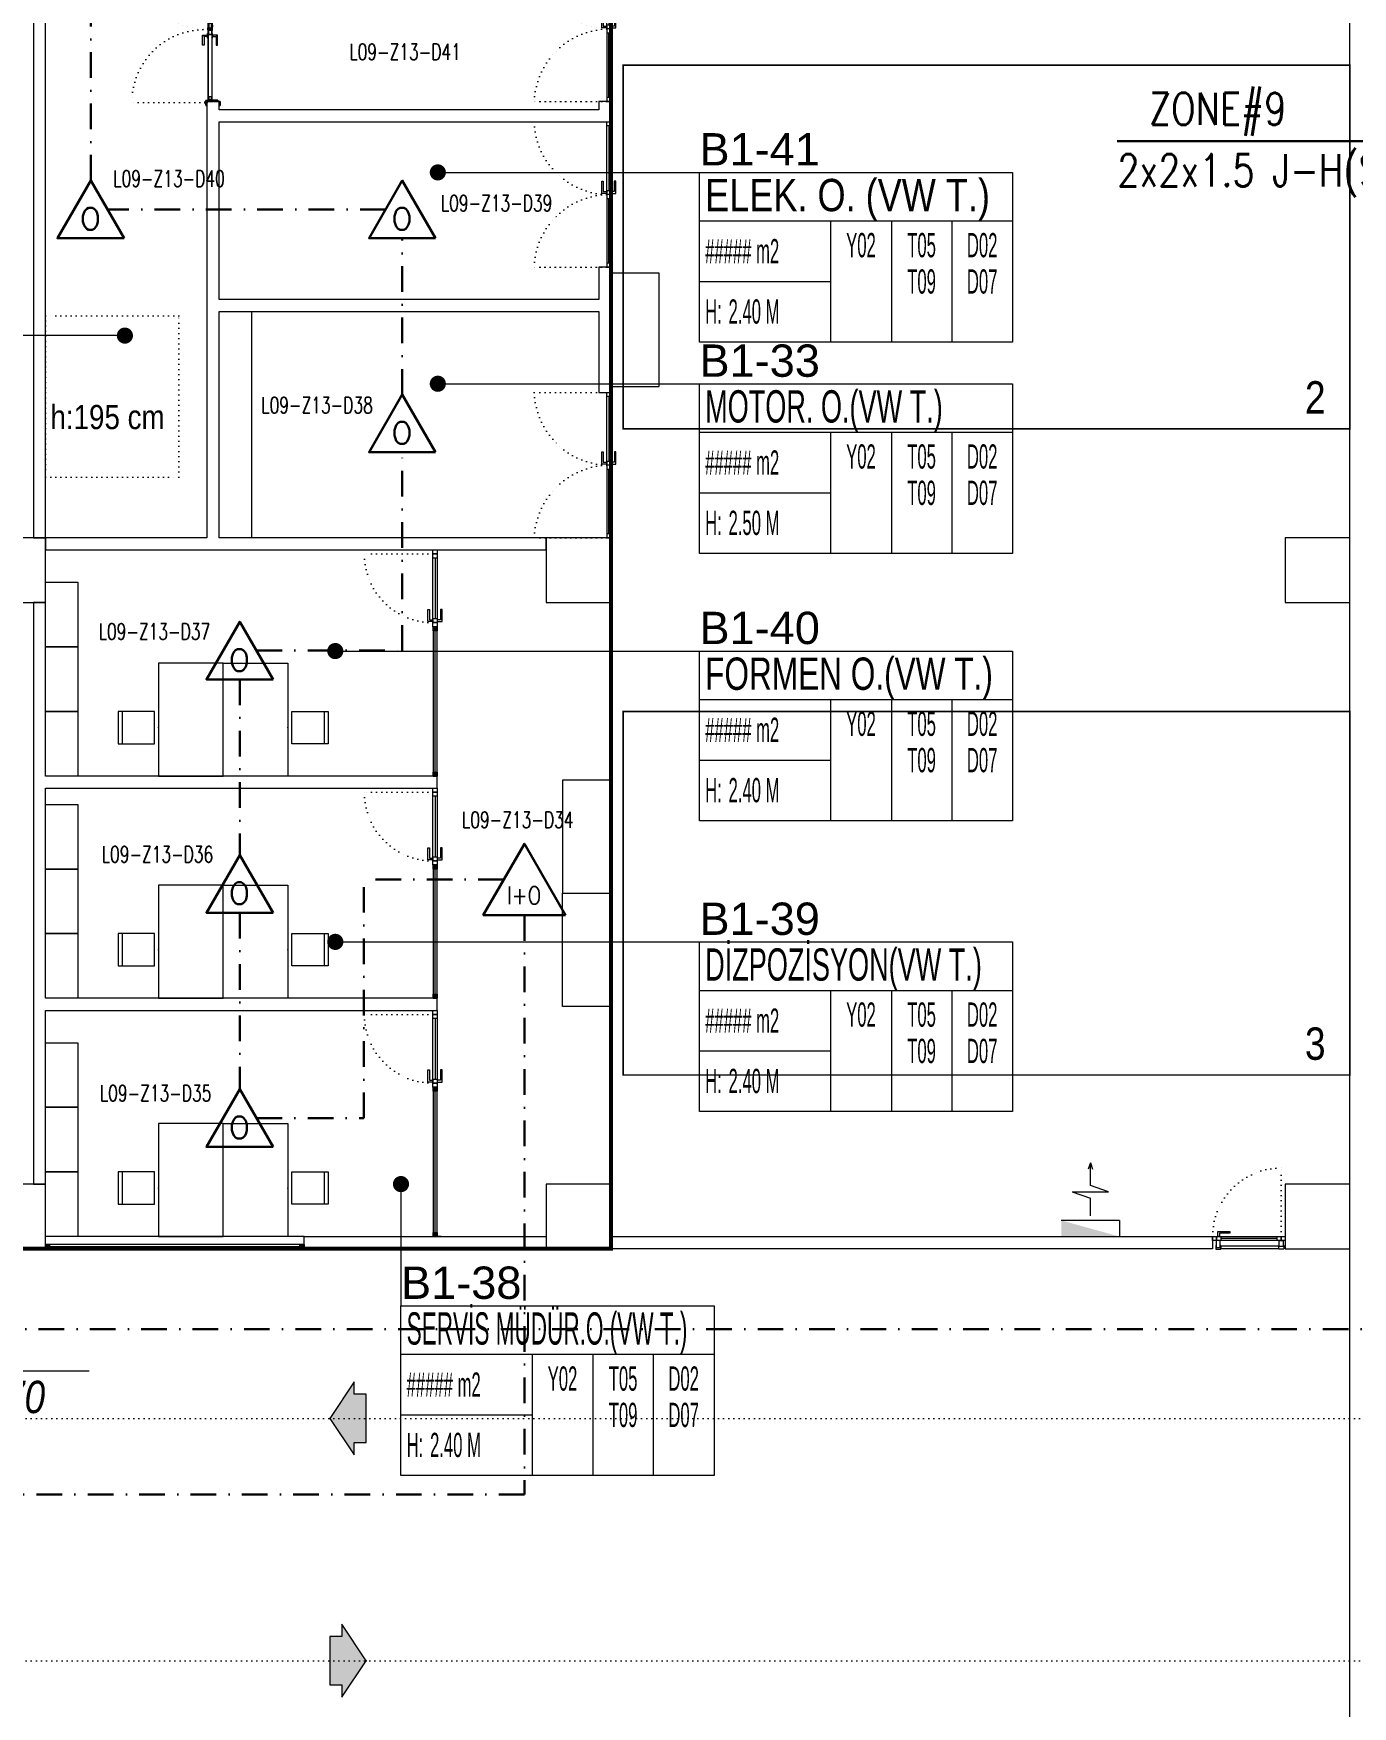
# Model space of a CAD drawing. Header units: metres. Extents: x -19121 to 152404, y -12107 to 29421.
# Drawn here: x 59725 to 61358, y 233 to 2304 of the extents above; entities that cross this region are included whole.
import ezdxf
from ezdxf.enums import TextEntityAlignment as Align
from ezdxf.xclip import XClip

# ---------------------------------------------------------------- set-up
doc = ezdxf.new("R2010")
doc.units = ezdxf.units.M
doc.header["$LTSCALE"] = 50
doc.header["$MEASUREMENT"] = 0
doc.header["$XCLIPFRAME"] = 0
for name, pattern in [('DASHDOT', [25.4, 12.7, -6.35, 0, -6.35]), ('DOT2', [0.125, 0, -0.125]), ('DOT5', [0.75, 0, -0.75]), ('HIDDEN', [0.375, 0.25, -0.125])]:
    doc.linetypes.add(name, pattern=pattern)
doc.layers.get('0').update_dxf_attribs({"color": 9, "lineweight": 9})
for name, color, linetype, lineweight in [('00', 9, 'Continuous', 9), ('01', 9, 'Continuous', 9), ('05', 9, 'Continuous', 9), ('06B', 9, 'Continuous', 9), ('06C', 9, 'Continuous', 9), ('06D', 9, 'Continuous', 9), ('09', 9, 'Continuous', 9), ('10', 9, 'Continuous', 9), ('15', 9, 'Continuous', 9), ('20', 9, 'DOT2', 9), ('21', 9, 'Continuous', 9), ('21_mahal200', 9, 'Continuous', 9), ('32-ekipman', 9, 'Continuous', 9), ('E-DEDEKTÖR NUMARALARI', 20, 'Continuous', 30), ('E-KABLO', 7, 'Continuous', 30), ('E-KOMBİNE DEDEKTÖR (ISI+OPTİK DUMAN)', 7, 'Continuous', 30), ('E-OPTİK DUMAN DEDEKTÖRÜ', 7, 'Continuous', 30), ('E-YAZI', 7, 'Continuous', 30)]:
    doc.layers.add(name, color=color, linetype=linetype, lineweight=lineweight)
doc.styles.add('Arial', font='arial.ttf', dxfattribs={"height": 2.5})
doc.styles.add('E-YAZI', font='txttw.shx', dxfattribs={"height": 200})
doc.styles.add('MuuM_TEXT-ITALIC', font='ARIALNI.TTF')
doc.styles.add('MuuM_TEXT-STANDART', font='ARIALN.TTF')
doc.dimstyles.new('MuuM_DIM200', dxfattribs={"dimscale": 20, "dimtxt": 2, "dimasz": 1, "dimexe": 1, "dimexo": 1, "dimgap": 1, "dimtad": 1, "dimdec": 1, "dimrnd": 0.5, "dimdsep": 46, "dimtxsty": 'MuuM_TEXT-STANDART', "dimblk": 'ARCHTICK', "dimcen": 0, "dimdle": 0.15, "dimclrd": 256, "dimclre": 256, "dimclrt": 256, "dimadec": 0, "dimazin": 0, "dimtfac": 5, "dimtdec": 1, "dimtix": 1, "dimtmove": 2, "dimatfit": 3, "dimldrblk": 'DOT', "dimfxl": 3, "dimfxlon": 1, "dimtolj": 1, "dimlwd": -1, "dimlwe": -1, "dimarcsym": 0})

# ---------------------------------------------------------------- blocks, each defined once
blk = doc.blocks.new('p-dilatasyon yeri')
at = {"layer": '06D'}
blk.add_lwpolyline([(5355, 80), (5355, 6454.5)], dxfattribs=at)
blk = doc.blocks.new('100_OPTİK DUMAN DEDEKTÖRÜ 085')
at = {"layer": 'E-OPTİK DUMAN DEDEKTÖRÜ', "color": 4}
blk.add_lwpolyline([(2.06, 0), (0, 3.57), (-2.06, 0)], close=True, dxfattribs=at)
at = {"layer": 'E-OPTİK DUMAN DEDEKTÖRÜ', "color": 3, "style": 'E-YAZI'}
blk.add_text('O', height=1.36, dxfattribs=at).set_placement((-0.02, 1.2), align=Align.MIDDLE)
blk = doc.blocks.new('100_KOMBİNE DEDEKTÖR (ISI+OPTİK DUMAN) 085')
at = {"layer": 'E-KOMBİNE DEDEKTÖR (ISI+OPTİK DUMAN)', "color": 4}
blk.add_lwpolyline([(2.55, 0), (0, 4.42), (-2.55, 0)], close=True, dxfattribs=at)
at = {"layer": 'E-KOMBİNE DEDEKTÖR (ISI+OPTİK DUMAN)', "color": 3, "style": 'E-YAZI', "width": 0.8}
blk.add_text('I+O', height=1.102, dxfattribs=at).set_placement((-0.02, 1.22), align=Align.MIDDLE)
blk = doc.blocks.new('p-kolon_80x80')
blk.add_lwpolyline([(-40, -40), (40, -40), (40, 40), (-40, 40)], close=True)
blk = doc.blocks.new('1.bod.mimari.elk')
at = {"layer": '01'}
for p in [(3700, -6990), (4400, -6990), (5315, -6990), (3700, -7790), (4400, -7790), (5315, -7790)]:
    blk.add_blockref('p-kolon_80x80', p, dxfattribs=at)
blk = doc.blocks.new('prf-scr2')
at = {"linetype": 'DOT2', "ltscale": 10}
blk.add_line((0, 0.2), (0, -1.1), dxfattribs=at)
for p, q in [((-0.1, -0.2), (0.1, -0.3)), ((0.1, -0.2), (-0.1, -0.2)), ((0.1, -0.3), (-0.1, -0.3)), ((-0.1, -0.3), (0.1, -0.4)), ((0.1, -0.4), (-0.1, -0.4)), ((0.1, -0.5), (-0.1, -0.4)), ((-0.1, -0.4), (0.1, -0.4)), ((0.1, -0.6), (-0.1, -0.5)), ((-0.1, -0.5), (0.1, -0.5)), ((-0.1, -0.6), (0.1, -0.7)), ((0.1, -0.6), (-0.1, -0.6)), ((-0.1, -0.6), (0.1, -0.6)), ((-0.1, -0.7), (0.1, -0.8)), ((0.1, -0.7), (-0.1, -0.7)), ((-0.1, -0.8), (0.1, -0.8)), ((0.1, -0.8), (-0.1, -0.8)), ((0.1, -0.2), (0, -0.1)), ((0, -0.2), (0.1, -0.2))]:
    blk.add_line(p, q)
blk.add_lwpolyline([(0.2, 0), (-0.2, 0), (-0.2, 0), (-0.1, -0.1), (0.1, -0.1), (0.2, 0), (0.2, 0)], close=True)
for points in [[(0.2, 0), (-0.2, 0)], [(-0.1, -0.1), (-0.1, -0.2), (-0.1, -0.2), (-0.1, -0.2), (-0.1, -0.2), (-0.1, -0.3), (-0.1, -0.3), (-0.1, -0.3), (-0.1, -0.3), (-0.1, -0.4), (-0.1, -0.4), (-0.1, -0.4), (-0.1, -0.4), (-0.1, -0.4), (-0.1, -0.5), (-0.1, -0.5), (-0.1, -0.5), (-0.1, -0.5), (-0.1, -0.5), (-0.1, -0.5), (-0.1, -0.6), (-0.1, -0.6), (-0.1, -0.6), (-0.1, -0.6), (-0.1, -0.6), (-0.1, -0.7), (-0.1, -0.7), (-0.1, -0.7), (-0.1, -0.7), (-0.1, -0.7), (-0.1, -0.8), (-0.1, -0.8), (-0.1, -0.8), (-0.1, -0.8), (0, -0.9), (0, -0.9), (0, -0.9), (0.1, -0.8), (0.1, -0.8), (0.1, -0.7), (0.1, -0.7), (0.1, -0.7), (0.1, -0.7), (0.1, -0.7), (0.1, -0.7), (0.1, -0.6), (0.1, -0.6), (0.1, -0.6), (0.1, -0.6), (0.1, -0.6), (0.1, -0.5), (0.1, -0.5), (0.1, -0.5), (0.1, -0.5), (0.1, -0.4), (0.1, -0.4), (0.1, -0.4), (0.1, -0.4), (0.1, -0.4), (0.1, -0.3), (0.1, -0.3), (0.1, -0.3), (0.1, -0.3), (0.1, -0.3), (0.1, -0.3), (0.1, -0.2), (0.1, -0.2), (0.1, -0.2), (0.1, -0.2), (0.1, -0.2), (0.1, -0.1)]]:
    blk.add_lwpolyline(points)
blk = doc.blocks.new('gr-p-barel kilitli kapı kolu')
at = {"flags": 128}
for points in [[(-0.9, 0.8), (-0.9, 4.9), (-11.7, 4.9), (-11.7, 6.7), (0.9, 6.7), (0.9, 0.8)], [(-0.8, 5), (0.8, 6.6)]]:
    blk.add_lwpolyline(points, dxfattribs=at)
blk.add_lwpolyline([(-2.75, 0), (-2.75, 0.7), (2.75, 0.7), (2.75, 0)])
blk.add_lwpolyline([(-1.3, 0.7), (1.3, 0.7), (1.3, 0.8), (-1.3, 0.8)], close=True)
blk = doc.blocks.new('p-de-02')
at = {"layer": '06C'}
blk.add_lwpolyline([(106.3, -16.6, 1), (106.3, -15.8), (104.3, -15.8), (104.3, -16.6), (106.4, -16.6)], format="xyb", dxfattribs=at)
blk.add_arc((106.3, -16.2), 0.5, 233.1301, 126.8699, dxfattribs=at)
at = {"layer": '09'}
for p, q in [((108.1, -16.7), (108.1, -16.6)), ((108.2, -16.7), (108.2, -16.6)), ((108.3, -16.6), (108.3, -16.7)), ((108.4, -16.7), (108.4, -16.6)), ((108.5, -16.6), (108.5, -16.7)), ((108.6, -16.7), (108.6, -16.6)), ((108.7, -16.6), (108.7, -16.7)), ((108.8, -16.6), (108.8, -16.7)), ((109.3, -21.9), (109.3, -21.7)), ((109.4, -21.7), (109.4, -21.9)), ((109.5, -21.9), (109.5, -21.7)), ((109.6, -21.7), (109.6, -21.9)), ((109.7, -21.9), (109.7, -21.7)), ((109.8, -21.7), (109.8, -21.9)), ((109.9, -21.9), (109.9, -21.7)), ((110, -21.9), (110, -21.7))]:
    blk.add_line(p, q, dxfattribs=at)
at = {"layer": '10'}
for points in [[(14.2, -6.8, -0.414214), (14.3, -6.7), (18.7, -6.7, -0.414214), (18.8, -6.8), (18.8, -14.1), (19, -14.1), (19, -6.8, 0.414214), (18.7, -6.5), (14.3, -6.5, 0.414214), (14, -6.8), (14, -7.7, 0.414214), (14.3, -8), (15.4, -8), (15.4, -7.8), (14.3, -7.8, -0.414214), (14.2, -7.7)], [(19, -9.7, -0.414214), (19.3, -9.4), (20.3, -9.4, -0.414214), (20.6, -9.7), (20.6, -16.1, -0.414214), (20.3, -16.4, -0.414214), (20, -16.1), (20, -15.2), (19, -15.2), (19, -24.2, -0.414214), (18.7, -24.5), (14.3, -24.5, -0.414214), (14, -24.2), (14, -23.3, -0.414214), (14.3, -23), (15.4, -23), (15.4, -23.2), (14.3, -23.2, 0.414214), (14.2, -23.3), (14.2, -24.2, 0.414214), (14.3, -24.3), (18.7, -24.3, 0.414214), (18.8, -24.2), (18.8, -15), (20.2, -15), (20.2, -16.1, 0.414214), (20.3, -16.2, 0.414214), (20.4, -16.1), (20.4, -9.7, 0.414214), (20.3, -9.6), (19.3, -9.6, 0.414214), (19.2, -9.7), (19.2, -10.6), (19, -10.6)], [(198.6, -9.7, 0.414214), (198.3, -9.4), (197.3, -9.4, 0.414214), (197, -9.7), (197, -16.1, 0.414214), (197.3, -16.4, 0.414214), (197.6, -16.1), (197.6, -15.2), (198.6, -15.2), (198.6, -24.2, 0.414214), (198.9, -24.5), (203.3, -24.5, 0.414214), (203.6, -24.2), (203.6, -23.3, 0.414214), (203.3, -23), (202.2, -23), (202.2, -23.2), (203.3, -23.2, -0.414214), (203.4, -23.3), (203.4, -24.2, -0.414214), (203.3, -24.3), (198.9, -24.3, -0.414214), (198.8, -24.2), (198.8, -15), (197.4, -15), (197.4, -16.1, -0.414214), (197.3, -16.2, -0.414214), (197.2, -16.1), (197.2, -9.7, -0.414214), (197.3, -9.6), (198.3, -9.6, -0.414214), (198.4, -9.7), (198.4, -10.6), (198.6, -10.6)], [(203.4, -6.8, 0.414214), (203.3, -6.7), (198.9, -6.7, 0.414214), (198.8, -6.8), (198.8, -14.1), (198.6, -14.1), (198.6, -6.8, -0.414214), (198.9, -6.5), (203.3, -6.5, -0.414214), (203.6, -6.8), (203.6, -7.7, -0.414214), (203.3, -8), (202.2, -8), (202.2, -7.8), (203.3, -7.8, 0.414214), (203.4, -7.7)], [(18.4, -25), (19.8, -24.4), (19.8, -21.5), (20, -21.5), (20, -24.5), (18.5, -25.2, -14.796002)], [(199.2, -25), (197.8, -24.4), (197.8, -21.5), (197.6, -21.5), (197.6, -24.5), (199.1, -25.2, 14.796002)]]:
    blk.add_lwpolyline(points, format="xyb", close=True, dxfattribs=at)
for points in [[(108.2, -20.1), (108.2, -18.1), (108.5, -18.1), (108.5, -17), (20.3, -17), (20.3, -18.1), (20.6, -18.1), (20.6, -20.1), (20.3, -20.1), (20.3, -18.3), (20, -18.3), (20, -16.7), (108.8, -16.7), (108.8, -18.3), (108.5, -18.3), (108.5, -20.1)], [(108.2, -18.1), (108.2, -20.1), (108.8, -20.1), (108.8, -21.7), (20, -21.7), (20, -20.1), (20.6, -20.1), (20.6, -18.1), (20.9, -18.1), (20.9, -20.3), (20.3, -20.3), (20.3, -21.4), (108.5, -21.4), (108.5, -20.3), (107.9, -20.3), (107.9, -18.1), (108.2, -18.1)], [(109.9, -20.1), (109.9, -18.1), (109.6, -18.1), (109.6, -17), (197.3, -17), (197.3, -18.1), (197, -18.1), (197, -20.1), (197.3, -20.1), (197.3, -18.3), (197.6, -18.3), (197.6, -16.7), (109.3, -16.7), (109.3, -18.3), (109.6, -18.3), (109.6, -20.1)], [(109.9, -18.1), (109.9, -20.1), (109.3, -20.1), (109.3, -21.7), (197.6, -21.7), (197.6, -20.1), (197, -20.1), (197, -18.1), (196.7, -18.1), (196.7, -20.3), (197.3, -20.3), (197.3, -21.4), (109.6, -21.4), (109.6, -20.3), (110.2, -20.3), (110.2, -18.1), (109.9, -18.1)]]:
    blk.add_lwpolyline(points, dxfattribs=at)
for points in [[(20.9, -17.2), (26.9, -17.2), (26.9, -21.2), (20.9, -21.2)], [(21.2, -17.5), (26.6, -17.5), (26.6, -20.9), (21.2, -20.9)], [(107.9, -17.2), (101.9, -17.2), (101.9, -21.2), (107.9, -21.2)], [(107.6, -17.5), (102.2, -17.5), (102.2, -20.9), (107.6, -20.9)], [(110, -16.1), (108.1, -16.1), (108.1, -16.6), (110.6, -16.6), (110.6, -16.6), (110.6, -16.1)], [(110.2, -17.2), (116.2, -17.2), (116.2, -21.2), (110.2, -21.2)], [(110.5, -17.5), (115.9, -17.5), (115.9, -20.9), (110.5, -20.9)], [(196.7, -17.2), (192.7, -17.2), (192.7, -21.2), (196.7, -21.2)], [(196.4, -17.5), (193, -17.5), (193, -20.9), (196.4, -20.9)], [(108.1, -22.4), (110, -22.4), (110, -21.9), (108.1, -21.9), (107.5, -21.9), (107.5, -22.4)]]:
    blk.add_lwpolyline(points, close=True, dxfattribs=at)
for centre in [(17.8, -25.5), (199.8, -25.5)]:
    blk.add_circle(centre, 0.55, dxfattribs=at)
at = {"layer": '20'}
for p, q in [((17.8, -25.5), (17.8, -116)), ((199.8, -25.5), (199.8, -116))]:
    blk.add_line(p, q, dxfattribs=at)
at = {"layer": '20', "linetype": 'HIDDEN'}
for points in [[(18.6, -24.3), (18.6, -23), (17.1, -23), (17.1, -24.3)], [(18.4, -25), (18.4, -23.2), (17.3, -23.2), (17.3, -25)], [(199, -24.3), (199, -23), (200.5, -23), (200.5, -24.3)], [(199.2, -25), (199.2, -23.2), (200.3, -23.2), (200.3, -25)]]:
    blk.add_lwpolyline(points, dxfattribs=at)
at = {"layer": '20'}
for centre, start, end in [((17.8, -25.5), 270, 2.4057), ((199.8, -25.5), 177.5943, 270)]:
    blk.add_arc(centre, 90.5, start, end, dxfattribs=at)
at = {"layer": '06B', "xscale": -1}
blk.add_blockref('gr-p-barel kilitli kapı kolu', (117.3, -16.7), dxfattribs=at)
at = {"layer": '06B', "rotation": 180}
blk.add_blockref('gr-p-barel kilitli kapı kolu', (117.3, -21.7), dxfattribs=at)
at = {"layer": '10', "xscale": -1, "rotation": 90}
for p in [(20.3, -19.2), (109.6, -19.2)]:
    blk.add_blockref('prf-scr2', p, dxfattribs=at)
at = {"layer": '10', "rotation": 270}
for p in [(108.5, -19.2), (197.3, -19.2)]:
    blk.add_blockref('prf-scr2', p, dxfattribs=at)
blk = doc.blocks.new('gr-p-birim')
blk.add_lwpolyline([(-0.5, -0.5), (0.5, -0.5), (0.5, 0.5), (-0.5, 0.5)], close=True)
blk = doc.blocks.new('YD-72-20')
at = {"linetype": 'Continuous'}
for p, q in [((0, 0.714), (-0.028, 0.634)), ((0, 0.714), (0.028, 0.634)), ((0, 0.434), (0, 0.714)), ((0.225, 0.355), (0, 0.434)), ((-0.225, 0.355), (0.225, 0.355)), ((-0.225, 0.355), (0, 0.276)), ((0, 0.058), (0, 0.276)), ((0.36, 0), (-0.36, 0)), ((0.36, 0), (0.36, -0.2))]:
    blk.add_line(p, q, dxfattribs=at)
blk.add_solid([(0.36, -0.2), (-0.36, 0), (-0.36, -0.2)])
blk = doc.blocks.new('b1 yan.dol')
at = {"xscale": 100, "yscale": 100, "zscale": 100}
blk.add_blockref('YD-72-20', (61033.6, -18676.4), dxfattribs=at)
blk = doc.blocks.new('K-AL-01A')
at = {"layer": '06B'}
blk.add_lwpolyline([(2634.7, 4254.3), (2634.7, 4260.5), (2619.7, 4260.5), (2619.7, 4258.6), (2632.5, 4258.6), (2632.5, 4258.6), (2632.5, 4254.3), (2634.7, 4254.3)], dxfattribs=at)
at = {"layer": '06D'}
for p, q in [((2638, 4254.3), (2551.1, 4254.3)), ((2551.1, 4249.3), (2638, 4249.3))]:
    blk.add_line(p, q, dxfattribs=at)
for points in [[(2553.6, 4241.8), (2558.6, 4241.8), (2558.6, 4249.3), (2553.6, 4249.3)], [(2636.6, 4240.7), (2631.6, 4240.7), (2631.6, 4249.3), (2636.6, 4249.3)], [(2631, 4239.4), (2559.2, 4239.4), (2559.2, 4242.5), (2631, 4242.5)]]:
    blk.add_lwpolyline(points, close=True, dxfattribs=at)
for points in [[(2553.6, 4243.2), (2553, 4243.2), (2553, 4239.2, 0.414214), (2553.3, 4238.8), (2558.8, 4238.8, 0.414214), (2559.2, 4239.2), (2559.2, 4243.2), (2558.6, 4243.2)], [(2636.6, 4243.2), (2637.2, 4243.2), (2637.2, 4239.2, -0.414214), (2636.8, 4238.8), (2631.3, 4238.8, -0.414214), (2631, 4239.2), (2631, 4243.2), (2631.6, 4243.2)]]:
    blk.add_lwpolyline(points, format="xyb", dxfattribs=at)
at = {"layer": '10'}
for points in [[(2551.1, 4254.3), (2551.1, 4249.3), (2556.1, 4249.3), (2556.1, 4254.3)], [(2556.1, 4254.3), (2556.1, 4249.3), (2561.1, 4249.3), (2561.1, 4254.3)], [(2631.1, 4254.3), (2631.1, 4249.3), (2636.1, 4249.3), (2636.1, 4254.3)], [(2636.1, 4254.3), (2636.1, 4249.3), (2641.1, 4249.3), (2641.1, 4254.3)]]:
    blk.add_lwpolyline(points, close=True, dxfattribs=at)
at = {"layer": '15'}
blk.add_lwpolyline([(2561.1, 4251.8), (2631.1, 4251.8)], dxfattribs=at)
at = {"layer": '20'}
blk.add_lwpolyline([(2556.1, 4254.3), (2556.1, 4339.3)], dxfattribs=at)
blk.add_arc((2556.1, 4254.3), 85, 0, 90, dxfattribs=at)
blk = doc.blocks.new('0_elevationtarget-p-bk')
h = blk.add_hatch(color=250)
h.paths.add_polyline_path([(1.88, 0, 0.414214), (0, 1.88), (0, 0)])
h.paths.add_polyline_path([(0, 0), (-1.88, 0, 0.414214), (0, -1.88)])
blk.add_line((0, -2.62), (0, 2.62))
blk.add_lwpolyline([(12.45, 0), (-3, 0)])
blk.add_circle((0, 0), 1.88)
at = {"style": 'Arial'}
blk.add_attdef('BITMISKOT', text='', height=2, dxfattribs=at).set_placement((4.5, 0), align=Align.BOTTOM_LEFT)
at = {"style": 'MuuM_TEXT-ITALIC'}
blk.add_attdef('FINISHINGFLOORLEVEL', text='', height=2, dxfattribs=at).set_placement((4.5, -0.59), align=Align.TOP_LEFT)
blk = doc.blocks.new('0_arrow1')
blk.add_hatch(color=254).paths.add_polyline_path([(0, 0), (-22.5, -15), (-15, -15), (-15, -22.5), (15, -22.5), (15, -15), (22.5, -15)])
at = {"linetype": 'ByBlock', "lineweight": -2}
blk.add_lwpolyline([(15, -22.5), (-15, -22.5), (-15, -15), (-22.5, -15), (0, 0), (22.5, -15), (15, -15)], close=True, dxfattribs=at)
blk.add_point((0, 0))
blk = doc.blocks.new('prf-10x10')
blk.add_lwpolyline([(-5, -5), (5, -5), (5, 5), (-5, 5)], close=True)
at = {"color": 255}
blk.add_solid([(-5, -5), (5, -5), (-5, 5), (5, 5)], dxfattribs=at)
at = {"layer": '10'}
blk.add_point((0, 0), dxfattribs=at)
blk = doc.blocks.new('*U371')
at = {"layer": '06D'}
blk.add_lwpolyline([(-2.5, 320), (2.5, 320), (2.5, 0), (-2.5, 0)], close=True, dxfattribs=at)
at = {"layer": '15'}
blk.add_lwpolyline([(0, 315), (0, 5)], dxfattribs=at)
at = {"layer": '10', "xscale": 0.5, "yscale": 0.5, "rotation": 90}
for p in [(0, 317.5), (0, 2.5)]:
    blk.add_blockref('prf-10x10', p, dxfattribs=at)
blk = doc.blocks.new('p-al-01')
at = {"layer": '06B'}
for points in [[(27, 4.3), (27, 10.6), (42, 10.6), (42, 8.7), (29.3, 8.7), (29.3, 8.7), (29.3, 4.3), (27, 4.3)], [(27, -0.7), (27, -6.9), (42, -6.9), (42, -5), (29.3, -5), (29.3, -5), (29.3, -0.7), (27, -0.7)]]:
    blk.add_lwpolyline(points, dxfattribs=at)
at = {"layer": '06D'}
for p, q in [((115.7, 4.3), (28.8, 4.3)), ((28.8, -0.7), (115.7, -0.7))]:
    blk.add_line(p, q, dxfattribs=at)
at = {"layer": '10'}
for points in [[(25.7, -0.7), (25.7, 4.3), (20.7, 4.3), (20.7, -0.7)], [(30.7, -0.7), (30.7, 4.3), (25.7, 4.3), (25.7, -0.7)], [(110.7, -0.7), (110.7, 4.3), (105.7, 4.3), (105.7, -0.7)], [(115.7, -0.7), (115.7, 4.3), (110.7, 4.3), (110.7, -0.7)]]:
    blk.add_lwpolyline(points, close=True, dxfattribs=at)
at = {"layer": '15'}
blk.add_lwpolyline([(105.7, 1.8), (30.7, 1.8)], dxfattribs=at)
at = {"layer": '20'}
blk.add_lwpolyline([(110.7, -0.7), (110.7, -85.7)], dxfattribs=at)
blk.add_arc((110.7, -0.7), 85, 180, 270, dxfattribs=at)
blk = doc.blocks.new('*U382')
at = {"layer": '06D'}
blk.add_lwpolyline([(-2.5, 185), (2.5, 185), (2.5, 0), (-2.5, 0)], close=True, dxfattribs=at)
at = {"layer": '15'}
blk.add_lwpolyline([(0, 180), (0, 5)], dxfattribs=at)
at = {"layer": '10', "xscale": 0.5, "yscale": 0.5, "rotation": 90}
for p in [(0, 182.5), (0, 2.5)]:
    blk.add_blockref('prf-10x10', p, dxfattribs=at)
blk = doc.blocks.new('*U383')
at = {"layer": '06D'}
blk.add_lwpolyline([(-2.5, 165), (2.5, 165), (2.5, 0), (-2.5, 0)], close=True, dxfattribs=at)
at = {"layer": '15'}
blk.add_lwpolyline([(0, 160), (0, 5)], dxfattribs=at)
at = {"layer": '10', "xscale": 0.5, "yscale": 0.5, "rotation": 90}
for p in [(0, 162.5), (0, 2.5)]:
    blk.add_blockref('prf-10x10', p, dxfattribs=at)
blk = doc.blocks.new('*U464')
at = {"layer": '06D'}
blk.add_lwpolyline([(-2.5, 185), (2.5, 185), (2.5, 0), (-2.5, 0)], close=True, dxfattribs=at)
at = {"layer": '15'}
blk.add_lwpolyline([(0, 180), (0, 5)], dxfattribs=at)
at = {"layer": '10', "xscale": 0.5, "yscale": 0.5, "rotation": 90}
for p in [(0, 182.5), (0, 2.5)]:
    blk.add_blockref('prf-10x10', p, dxfattribs=at)
blk = doc.blocks.new('p-sandalye')
blk.add_line((-45, 20), (-45, -20))
blk.add_lwpolyline([(-5, 20), (-50, 20), (-50, -20), (-5, -20)], close=True)
blk.add_point((0, 0.1))
blk = doc.blocks.new('p-masa_servis')
at = {"linetype": 'DOT5'}
blk.add_lwpolyline([(0, 0), (0, 0)], dxfattribs=at)
blk.add_lwpolyline([(0, 0), (0, -80), (140, -80), (140, 0)], close=True)
for p, rotation in [((60, 0), 270), ((50, -110.1), 2.073722e-10)]:
    blk.add_blockref('p-sandalye', p, dxfattribs=dict(rotation=rotation))
blk = doc.blocks.new('p-al-01_a')
at = {"layer": '06B'}
for points in [[(-5, -88.6), (-11.2, -88.6), (-11.2, -73.6), (-9.4, -73.6), (-9.4, -86.4), (-9.4, -86.4), (-5, -86.4), (-5, -88.6)], [(0, -88.6), (6.2, -88.6), (6.2, -73.6), (4.4, -73.6), (4.4, -86.4), (4.4, -86.4), (0, -86.4), (0, -88.6)]]:
    blk.add_lwpolyline(points, dxfattribs=at)
at = {"layer": '06D'}
for p, q in [((-5, -86.9), (-5, -5)), ((0, -5), (0, -86.9)), ((-5, -93.1), (-5, -175)), ((0, -175), (0, -93.1))]:
    blk.add_line(p, q, dxfattribs=at)
at = {"layer": '10'}
for points in [[(-5, 0), (0, 0), (0, -5), (-5, -5)], [(-5, -85), (0, -85), (0, -90), (-5, -90)], [(-5, -95), (0, -95), (0, -90), (-5, -90)], [(-5, -180), (0, -180), (0, -175), (-5, -175)]]:
    blk.add_lwpolyline(points, close=True, dxfattribs=at)
at = {"layer": '15'}
for points in [[(-2.5, -5), (-2.5, -85)], [(-2.5, -175), (-2.5, -95)]]:
    blk.add_lwpolyline(points, dxfattribs=at)
at = {"layer": '20'}
for points in [[(-5.3, 0), (-94.9, 0)], [(-5.3, -180), (-94.9, -180)], [(-5, -180), (-94.9, -180)]]:
    blk.add_lwpolyline(points, dxfattribs=at)
for centre, start, end in [((-1.5, 3.4), 182.0745, 267.6937), ((-1.5, -183.4), 92.3063, 177.9255)]:
    blk.add_arc(centre, 93.5, start, end, dxfattribs=at)
blk = doc.blocks.new('p-birim')
blk.add_lwpolyline([(0, 0), (1, 0), (1, 1), (0, 1)], close=True)
blk = doc.blocks.new('_ArchTick')
at = {"color": 0, "linetype": 'ByBlock', "const_width": 0.15}
blk.add_lwpolyline([(-0.5, -0.5), (0.5, 0.5)], dxfattribs=at)
blk = doc.blocks.new('_Dot')
at = {"color": 0, "linetype": 'ByBlock', "lineweight": -2}
blk.add_line((-0.5, 0), (-1, 0), dxfattribs=at)
at = {"color": 0, "linetype": 'ByBlock', "const_width": 0.5}
blk.add_lwpolyline([(-0.25, 0, 1), (0.25, 0, 1)], format="xyb", close=True, dxfattribs=at)
blk = doc.blocks.new('0_roomno2')
blk.add_lwpolyline([(19.38, -10.5), (0, -10.5), (0, 0), (19.38, 0)], close=True)
for points in [[(0, -3), (19.38, -3)], [(8.12, -3), (8.12, -10.5)], [(11.88, -3), (11.88, -10.5)], [(15.62, -3), (15.62, -10.5)], [(0, -6.75), (8.12, -6.75)]]:
    blk.add_lwpolyline(points)
at = {"style": 'MuuM_TEXT-STANDART', "width": 0.6}
blk.add_text('H:', height=1.5, dxfattribs=at).set_placement((0.35, -8.61), align=Align.MIDDLE_LEFT)
at = {"style": 'Arial'}
blk.add_attdef('ODANO', (0, 1.17), '', height=2, dxfattribs=at)
blk.add_attdef('MEKANADI', text='', height=2, dxfattribs=at).set_placement((0.35, -3), align=Align.BOTTOM_LEFT)
at = {"style": 'MuuM_TEXT-STANDART', "width": 0.6}
for tag, p in [('M2', (0.35, -4.88)), ('TEMIZTAVANYUKSEKLIGI', (1.8, -8.61))]:
    blk.add_attdef(tag, text='', height=1.5, dxfattribs=at).set_placement(p, align=Align.MIDDLE_LEFT)
for tag, p in [('YER01', (10, -4.5)), ('TAVAN01', (13.75, -4.5)), ('DUVAR01', (17.5, -4.5)), ('YER02', (10, -6.75)), ('TAVAN02', (13.75, -6.75)), ('DUVAR02', (17.5, -6.75)), ('YER03', (10, -9)), ('TAVAN03', (13.75, -9)), ('DUVAR03', (17.5, -9))]:
    blk.add_attdef(tag, text='', height=1.5, dxfattribs=at).set_placement(p, align=Align.MIDDLE_CENTER)
blk = doc.blocks.new('1.bod.mimari1.elk')
at = {"layer": '00'}
for points in [[(3740, -6230), (3740, -6230), (3740, -6230), (3725, -6230), (3725, -6950), (3740, -6950), (3740, -6690), (3740, -6690), (3740, -6675), (3740, -6675), (3740, -6230), (3740, -6230)], [(3939.87, -6410), (3939.87, -6950), (3740, -6950), (3740, -6965), (4360, -6965), (4360, -6950), (3954.87, -6950), (3954.87, -6670), (4425, -6670), (4425, -6770), (4440, -6770), (4439.75, -6615), (4425, -6615), (4425, -6655), (3954.87, -6655), (3954.87, -6435), (4425, -6435), (4439.75, -6435), (4439.75, -6435), (4440, -6410), (4425, -6410), (4425, -6420), (3954.87, -6420), (3954.87, -6410)], [(4225, -7245), (3740, -7245), (3740, -7030), (3725, -7030), (3725, -7750), (3740, -7750), (3740, -7535), (4225, -7535), (4225, -7520), (3740, -7520), (3740, -7260), (4225, -7260)], [(4360, -7815), (4360, -7815), (4360, -7830), (4060, -7830), (4060, -7815), (4360, -7815)], [(5185, -7830), (4440, -7830), (4440, -7815), (5185, -7815)]]:
    blk.add_lwpolyline(points, close=True, dxfattribs=at)
blk.add_lwpolyline([(4230, -7815), (4225, -7815)], dxfattribs=at)
at = {"layer": '06D', "linetype": 'DOT2'}
for points in [[(2500, -1650), (2500, -7740, 0.4142136), (3100, -8340), (12425, -8340)], [(2800, -1678.64), (2800, -7740, 0.4142136), (3100, -8040), (11395.6, -8040)]]:
    blk.add_lwpolyline(points, format="xyb", dxfattribs=at)
at = {"layer": '06D', "color": 89, "linetype": 'HIDDEN', "true_color": 0x2e4d23, "const_width": 2}
for points in [[(5355, -6365), (4455, -6365), (4455, -6815), (5355, -6815)], [(5355, -7165), (4455, -7165), (4455, -7615), (5355, -7615)]]:
    blk.add_lwpolyline(points, close=True, dxfattribs=at)
at = {"layer": '06D'}
blk.add_lwpolyline([(4060, -7815), (3740, -7815)], dxfattribs=at)
at = {"layer": '20', "ltscale": 2, "const_width": 5}
blk.add_lwpolyline([(4440, -7830), (3660, -7830), (3660, -4550), (4440, -4550)], close=True, dxfattribs=at)
at = {"layer": '20'}
blk.add_lwpolyline([(3740, -6874.76), (3905, -6874.76), (3905, -6675), (3740, -6675)], close=True, dxfattribs=at)
for name, p in [('p-dilatasyon yeri', (0, -8630)), ('p-al-01_a', (4440, -6230)), ('p-al-01_a', (4439.75, -6435)), ('p-al-01_a', (4440, -6770))]:
    blk.add_blockref(name, p)
at = {"xscale": -1}
for name, p, rotation in [('p-al-01', (4220.4, -7080.67), 270), ('*U464', (4222.5, -7060), 180), ('p-al-01', (4220.4, -7375.67), 270), ('*U383', (4222.5, -7355), 180), ('p-al-01', (4220.4, -7650.67), 270), ('*U382', (4222.5, -7630), 180), ('*U371', (3740, -7827.5), 270)]:
    blk.add_blockref(name, p, dxfattribs=dict(at, rotation=rotation))
blk.add_blockref('K-AL-01A', (7826.08, -12069.27), dxfattribs=at)
at = {"layer": '05', "xscale": 60.00000000000003, "yscale": 140}
for p in [(4439.87, -6762.5), (4380, -7390)]:
    blk.add_blockref('p-birim', p, dxfattribs=at)
at = {"layer": '05', "rotation": 180}
for name, p, xscale, yscale in [('gr-p-birim', (3974.87, -6810), -40, 280), ('gr-p-birim', (3760, -7045), -40, 80), ('gr-p-birim', (3760, -7125), -40, 80), ('gr-p-birim', (3760, -7205), -40, 80), ('gr-p-birim', (3760, -7320), -40, 80), ('gr-p-birim', (3760, -7400), -40, 80), ('p-birim', (4380, -7390.07), -60.00000000000003, 140), ('gr-p-birim', (3760, -7480), -40, 80), ('gr-p-birim', (3760, -7615), -40, 80), ('gr-p-birim', (3760, -7695), -40, 80), ('gr-p-birim', (3760, -7775), -40, 80)]:
    blk.add_blockref(name, p, dxfattribs=dict(at, xscale=xscale, yscale=yscale))
at = {"layer": '05'}
ref = blk.add_blockref('p-masa_servis', (3880, -7245), dxfattribs=dict(at, rotation=90))
XClip(ref).set_block_clipping_path([(-55.5106706136, -84.5585723777), (163.3295749435, 61.9818189005)])
ref = blk.add_blockref('p-masa_servis', (4040, -7245), dxfattribs=dict(at, xscale=-1, rotation=270))
XClip(ref).set_block_clipping_path([(-55.5106706136, -84.5585723777), (163.3295749435, 61.9818189005)])
ref = blk.add_blockref('p-masa_servis', (3880, -7520), dxfattribs=dict(at, rotation=90))
XClip(ref).set_block_clipping_path([(-55.5106706136, -84.5585723777), (163.3295749435, 61.9818189005)])
ref = blk.add_blockref('p-masa_servis', (4040, -7520), dxfattribs=dict(at, xscale=-1, rotation=270))
XClip(ref).set_block_clipping_path([(-55.5106706136, -84.5585723777), (163.3295749435, 61.9818189005)])
ref = blk.add_blockref('p-masa_servis', (3880, -7815), dxfattribs=dict(at, rotation=90.00000000000001))
XClip(ref).set_block_clipping_path([(-55.5106706136, -84.5585723777), (163.3295749435, 61.9818189005)])
ref = blk.add_blockref('p-masa_servis', (4040, -7815), dxfattribs=dict(at, xscale=-1, rotation=270))
XClip(ref).set_block_clipping_path([(-55.5106706136, -84.5585723777), (163.3295749435, 61.9818189005)])
at = {"layer": '06D', "xscale": -2, "yscale": 2, "zscale": 2}
for p, rotation in [((4092, -8040), 90), ((4137, -8340), 270)]:
    blk.add_blockref('0_arrow1', p, dxfattribs=dict(at, rotation=rotation))
at = {"layer": '10', "rotation": 270}
blk.add_blockref('p-de-02', (3962.88, -6211.2), dxfattribs=at)
at = {"layer": '21'}
ref = blk.add_blockref('0_elevationtarget-p-bk', (3545.02, -7981.68), dxfattribs=dict(at, xscale=20, yscale=20, zscale=20))
ref.add_attrib('FINISHINGFLOORLEVEL', '-7.70', dxfattribs={"layer": '0', "height": 40, "style": 'MuuM_TEXT-ITALIC'}).set_placement((3635.02, -7993.53), align=Align.TOP_LEFT)
at = {"layer": '21_mahal200'}
ref = blk.add_blockref('0_roomno2', (4549.65, -6497.65), dxfattribs=dict(at, xscale=20, yscale=20, zscale=20))
ref.add_attrib('ODANO', 'B1-41', (4549.65, -6489.01), dxfattribs={"layer": '0', "height": 40, "style": 'Arial'})
ref.add_attrib('MEKANADI', 'ELEK. O. (VW T.)', dxfattribs={"layer": '0', "height": 40, "style": 'Arial', "width": 0.8}).set_placement((4556.65, -6557.65), align=Align.BOTTOM_LEFT)
ref.add_attrib('M2', '##### m2', dxfattribs={"layer": '0', "height": 30, "style": 'MuuM_TEXT-STANDART', "width": 0.6}).set_placement((4556.65, -6595.15), align=Align.MIDDLE_LEFT)
ref.add_attrib('TEMIZTAVANYUKSEKLIGI', '2.40 M', dxfattribs={"layer": '0', "height": 30, "style": 'MuuM_TEXT-STANDART', "width": 0.6}).set_placement((4585.65, -6669.81), align=Align.MIDDLE_LEFT)
ref.add_attrib('YER01', 'Y02', dxfattribs={"layer": '0', "height": 30, "style": 'MuuM_TEXT-STANDART', "width": 0.6}).set_placement((4749.65, -6587.65), align=Align.MIDDLE_CENTER)
ref.add_attrib('TAVAN01', 'T05', dxfattribs={"layer": '0', "height": 30, "style": 'MuuM_TEXT-STANDART', "width": 0.6}).set_placement((4824.65, -6587.65), align=Align.MIDDLE_CENTER)
ref.add_attrib('DUVAR01', 'D02', dxfattribs={"layer": '0', "height": 30, "style": 'MuuM_TEXT-STANDART', "width": 0.6}).set_placement((4899.65, -6587.65), align=Align.MIDDLE_CENTER)
ref.add_attrib('TAVAN02', 'T09', dxfattribs={"layer": '0', "height": 30, "style": 'MuuM_TEXT-STANDART', "width": 0.6}).set_placement((4824.65, -6632.65), align=Align.MIDDLE_CENTER)
ref.add_attrib('DUVAR02', 'D07', dxfattribs={"layer": '0', "height": 30, "style": 'MuuM_TEXT-STANDART', "width": 0.6}).set_placement((4899.65, -6632.65), align=Align.MIDDLE_CENTER)
ref = blk.add_blockref('0_roomno2', (4549.65, -6759.28), dxfattribs=dict(at, xscale=20, yscale=20, zscale=20))
ref.add_attrib('ODANO', 'B1-33', (4549.65, -6750.64), dxfattribs={"layer": '0', "height": 40, "style": 'Arial'})
ref.add_attrib('MEKANADI', 'MOTOR. O.(VW T.)', dxfattribs={"layer": '0', "height": 40, "style": 'Arial', "width": 0.6}).set_placement((4556.65, -6819.28), align=Align.BOTTOM_LEFT)
ref.add_attrib('M2', '##### m2', dxfattribs={"layer": '0', "height": 30, "style": 'MuuM_TEXT-STANDART', "width": 0.6}).set_placement((4556.65, -6856.78), align=Align.MIDDLE_LEFT)
ref.add_attrib('TEMIZTAVANYUKSEKLIGI', '2.50 M', dxfattribs={"layer": '0', "height": 30, "style": 'MuuM_TEXT-STANDART', "width": 0.6}).set_placement((4585.65, -6931.44), align=Align.MIDDLE_LEFT)
ref.add_attrib('YER01', 'Y02', dxfattribs={"layer": '0', "height": 30, "style": 'MuuM_TEXT-STANDART', "width": 0.6}).set_placement((4749.65, -6849.28), align=Align.MIDDLE_CENTER)
ref.add_attrib('TAVAN01', 'T05', dxfattribs={"layer": '0', "height": 30, "style": 'MuuM_TEXT-STANDART', "width": 0.6}).set_placement((4824.65, -6849.28), align=Align.MIDDLE_CENTER)
ref.add_attrib('DUVAR01', 'D02', dxfattribs={"layer": '0', "height": 30, "style": 'MuuM_TEXT-STANDART', "width": 0.6}).set_placement((4899.65, -6849.28), align=Align.MIDDLE_CENTER)
ref.add_attrib('TAVAN02', 'T09', dxfattribs={"layer": '0', "height": 30, "style": 'MuuM_TEXT-STANDART', "width": 0.6}).set_placement((4824.65, -6894.28), align=Align.MIDDLE_CENTER)
ref.add_attrib('DUVAR02', 'D07', dxfattribs={"layer": '0', "height": 30, "style": 'MuuM_TEXT-STANDART', "width": 0.6}).set_placement((4899.65, -6894.28), align=Align.MIDDLE_CENTER)
ref = blk.add_blockref('0_roomno2', (4549.65, -7090.16), dxfattribs=dict(at, xscale=20, yscale=20, zscale=20))
ref.add_attrib('ODANO', 'B1-40', (4549.65, -7081.52), dxfattribs={"layer": '0', "height": 40, "style": 'Arial'})
ref.add_attrib('MEKANADI', 'FORMEN O.(VW T.)', dxfattribs={"layer": '0', "height": 40, "style": 'Arial', "width": 0.7}).set_placement((4556.65, -7150.16), align=Align.BOTTOM_LEFT)
ref.add_attrib('M2', '##### m2', dxfattribs={"layer": '0', "height": 30, "style": 'MuuM_TEXT-STANDART', "width": 0.6}).set_placement((4556.65, -7187.66), align=Align.MIDDLE_LEFT)
ref.add_attrib('TEMIZTAVANYUKSEKLIGI', '2.40 M', dxfattribs={"layer": '0', "height": 30, "style": 'MuuM_TEXT-STANDART', "width": 0.6}).set_placement((4585.65, -7262.32), align=Align.MIDDLE_LEFT)
ref.add_attrib('YER01', 'Y02', dxfattribs={"layer": '0', "height": 30, "style": 'MuuM_TEXT-STANDART', "width": 0.6}).set_placement((4749.65, -7180.16), align=Align.MIDDLE_CENTER)
ref.add_attrib('TAVAN01', 'T05', dxfattribs={"layer": '0', "height": 30, "style": 'MuuM_TEXT-STANDART', "width": 0.6}).set_placement((4824.65, -7180.16), align=Align.MIDDLE_CENTER)
ref.add_attrib('DUVAR01', 'D02', dxfattribs={"layer": '0', "height": 30, "style": 'MuuM_TEXT-STANDART', "width": 0.6}).set_placement((4899.65, -7180.16), align=Align.MIDDLE_CENTER)
ref.add_attrib('TAVAN02', 'T09', dxfattribs={"layer": '0', "height": 30, "style": 'MuuM_TEXT-STANDART', "width": 0.6}).set_placement((4824.65, -7225.16), align=Align.MIDDLE_CENTER)
ref.add_attrib('DUVAR02', 'D07', dxfattribs={"layer": '0', "height": 30, "style": 'MuuM_TEXT-STANDART', "width": 0.6}).set_placement((4899.65, -7225.16), align=Align.MIDDLE_CENTER)
ref = blk.add_blockref('0_roomno2', (4549.65, -7450.18), dxfattribs=dict(at, xscale=20, yscale=20, zscale=20))
ref.add_attrib('ODANO', 'B1-39', (4549.65, -7441.53), dxfattribs={"layer": '0', "height": 40, "style": 'Arial'})
ref.add_attrib('MEKANADI', 'DİZPOZİSYON(VW T.)', dxfattribs={"layer": '0', "height": 40, "style": 'Arial', "width": 0.6}).set_placement((4556.65, -7510.18), align=Align.BOTTOM_LEFT)
ref.add_attrib('M2', '##### m2', dxfattribs={"layer": '0', "height": 30, "style": 'MuuM_TEXT-STANDART', "width": 0.6}).set_placement((4556.65, -7547.68), align=Align.MIDDLE_LEFT)
ref.add_attrib('TEMIZTAVANYUKSEKLIGI', '2.40 M', dxfattribs={"layer": '0', "height": 30, "style": 'MuuM_TEXT-STANDART', "width": 0.6}).set_placement((4585.65, -7622.34), align=Align.MIDDLE_LEFT)
ref.add_attrib('YER01', 'Y02', dxfattribs={"layer": '0', "height": 30, "style": 'MuuM_TEXT-STANDART', "width": 0.6}).set_placement((4749.65, -7540.18), align=Align.MIDDLE_CENTER)
ref.add_attrib('TAVAN01', 'T05', dxfattribs={"layer": '0', "height": 30, "style": 'MuuM_TEXT-STANDART', "width": 0.6}).set_placement((4824.65, -7540.18), align=Align.MIDDLE_CENTER)
ref.add_attrib('DUVAR01', 'D02', dxfattribs={"layer": '0', "height": 30, "style": 'MuuM_TEXT-STANDART', "width": 0.6}).set_placement((4899.65, -7540.18), align=Align.MIDDLE_CENTER)
ref.add_attrib('TAVAN02', 'T09', dxfattribs={"layer": '0', "height": 30, "style": 'MuuM_TEXT-STANDART', "width": 0.6}).set_placement((4824.65, -7585.18), align=Align.MIDDLE_CENTER)
ref.add_attrib('DUVAR02', 'D07', dxfattribs={"layer": '0', "height": 30, "style": 'MuuM_TEXT-STANDART', "width": 0.6}).set_placement((4899.65, -7585.18), align=Align.MIDDLE_CENTER)
ref = blk.add_blockref('0_roomno2', (4180.05, -7900.75), dxfattribs=dict(at, xscale=20, yscale=20, zscale=20))
ref.add_attrib('ODANO', 'B1-38', (4180.05, -7892.11), dxfattribs={"layer": '0', "height": 40, "style": 'Arial'})
ref.add_attrib('MEKANADI', 'SERVİS MÜDÜR.O.(VW T.)', dxfattribs={"layer": '0', "height": 40, "style": 'Arial', "width": 0.5}).set_placement((4187.05, -7960.75), align=Align.BOTTOM_LEFT)
ref.add_attrib('M2', '##### m2', dxfattribs={"layer": '0', "height": 30, "style": 'MuuM_TEXT-STANDART', "width": 0.6}).set_placement((4187.05, -7998.25), align=Align.MIDDLE_LEFT)
ref.add_attrib('TEMIZTAVANYUKSEKLIGI', '2.40 M', dxfattribs={"layer": '0', "height": 30, "style": 'MuuM_TEXT-STANDART', "width": 0.6}).set_placement((4216.05, -8072.91), align=Align.MIDDLE_LEFT)
ref.add_attrib('YER01', 'Y02', dxfattribs={"layer": '0', "height": 30, "style": 'MuuM_TEXT-STANDART', "width": 0.6}).set_placement((4380.05, -7990.75), align=Align.MIDDLE_CENTER)
ref.add_attrib('TAVAN01', 'T05', dxfattribs={"layer": '0', "height": 30, "style": 'MuuM_TEXT-STANDART', "width": 0.6}).set_placement((4455.05, -7990.75), align=Align.MIDDLE_CENTER)
ref.add_attrib('DUVAR01', 'D02', dxfattribs={"layer": '0', "height": 30, "style": 'MuuM_TEXT-STANDART', "width": 0.6}).set_placement((4530.05, -7990.75), align=Align.MIDDLE_CENTER)
ref.add_attrib('TAVAN02', 'T09', dxfattribs={"layer": '0', "height": 30, "style": 'MuuM_TEXT-STANDART', "width": 0.6}).set_placement((4455.05, -8035.75), align=Align.MIDDLE_CENTER)
ref.add_attrib('DUVAR02', 'D07', dxfattribs={"layer": '0', "height": 30, "style": 'MuuM_TEXT-STANDART', "width": 0.6}).set_placement((4530.05, -8035.75), align=Align.MIDDLE_CENTER)
at = {"layer": '32-ekipman'}
blk.add_blockref('b1 yan.dol', (-56000, 10881.42), dxfattribs=at)
at = {"layer": '21', "style": 'MuuM_TEXT-STANDART'}
for s, p in [('2', (5324.81, -6808.11)), ('3', (5324.81, -7608.11))]:
    blk.add_text(s, height=40, dxfattribs=at).set_placement(p, align=Align.BOTTOM_RIGHT)
blk.add_text('h:195 cm', height=30, dxfattribs=at).set_placement((3746.05, -6815.47))
at = {"layer": '21_mahal200'}
for points in [[(4225.66, -6497.65), (4549.65, -6497.65)], [(3838.2, -6699.65), (3642.2, -6699.65)], [(4225.66, -6759.28), (4549.65, -6759.28)], [(4098.72, -7090.16), (4549.65, -7090.16)], [(4098.72, -7450.18), (4549.65, -7450.18)], [(4180.05, -7750), (4180.05, -7900.75)]]:
    blk.add_leader(points, dimstyle='MuuM_DIM200', override={"dimasz": 1, "dimfxl": 10}, dxfattribs=at)

msp = doc.modelspace()

# ---------------------------------------------------------------- linework, layer by layer
at = {"layer": 'E-KABLO', "color": 6, "linetype": 'DASHDOT', "ltscale": 0.05}
for p, q in [((59795.95, 2122.25), (59795.95, 2352.84)), ((60161.1, 2086.59), (59816.53, 2086.59)), ((60181.68, 1857.25), (60181.68, 2050.94)), ((60181.68, 1540.34), (60181.68, 1785.94)), ((60001.02, 1540.34), (60181.68, 1540.34)), ((59980.43, 1504.69), (59980.43, 1287.25)), ((60134.19, 961.59), (60134.19, 1257.14)), ((60307.35, 1257.14), (60134.19, 1257.14)), ((59980.43, 1215.94), (59980.43, 997.25)), ((60332.85, 1212.97), (60332.85, 495.87)), ((60001.02, 961.59), (60134.19, 961.59)), ((64596.65, 700.45), (57077.93, 700.45)), ((60332.85, 495.87), (56516.41, 495.87))]:
    msp.add_line(p, q, dxfattribs=at)
at = {"layer": 'E-KABLO'}
msp.add_lwpolyline([(61066.67, 2171.18), (62053.1, 2171.18), (62053.1, 2171.18)], dxfattribs=at)

# ---------------------------------------------------------------- block references
at = {"layer": '06D'}
for name in ['1.bod.mimari.elk', '1.bod.mimari1.elk']:
    msp.add_blockref(name, (56000, 8630), dxfattribs=at)
at = {"layer": 'E-KABLO', "color": 5, "linetype": 'Continuous', "ltscale": 0.05}
msp.add_blockref('p-dilatasyon yeri', (56000, 0), dxfattribs=at)
at = {"layer": 'E-KOMBİNE DEDEKTÖR (ISI+OPTİK DUMAN)', "xscale": 20, "yscale": 20, "zscale": 20}
msp.add_blockref('100_KOMBİNE DEDEKTÖR (ISI+OPTİK DUMAN) 085', (60332.85, 1212.97), dxfattribs=at)
at = {"layer": 'E-OPTİK DUMAN DEDEKTÖRÜ', "xscale": 20, "yscale": 20, "zscale": 20}
for p in [(59795.95, 2050.94), (60181.68, 2050.94), (60181.68, 1785.94), (59980.43, 1504.69), (59980.43, 1215.94), (59980.43, 925.94)]:
    msp.add_blockref('100_OPTİK DUMAN DEDEKTÖRÜ 085', p, dxfattribs=at)

# ---------------------------------------------------------------- texts
at = {"layer": 'E-DEDEKTÖR NUMARALARI', "style": 'E-YAZI', "width": 0.7}
for s, p in [('L09-Z13-D41', (60116.21, 2271.57)), ('L09-Z13-D40', (59823.89, 2114.71)), ('L09-Z13-D39', (60229.52, 2084.3)), ('L09-Z13-D38', (60007.17, 1834.31)), ('L09-Z13-D37', (59805.82, 1553.96)), ('L09-Z13-D34', (60255.67, 1320.98)), ('L09-Z13-D36', (59809.63, 1278.22)), ('L09-Z13-D35', (59807.35, 982.46))]:
    msp.add_text(s, height=20, dxfattribs=at).set_placement(p)
at = {"layer": 'E-YAZI', "color": 3, "style": 'E-YAZI', "width": 0.8}
for s, p in [('ZONE#9', (61106.29, 2191.07)), ('2x2x1.5 J-H(St)H-Fe180/PH90', (61066.96, 2115))]:
    msp.add_text(s, height=40, dxfattribs=at).set_placement(p)

doc.saveas('drawing.dxf')
